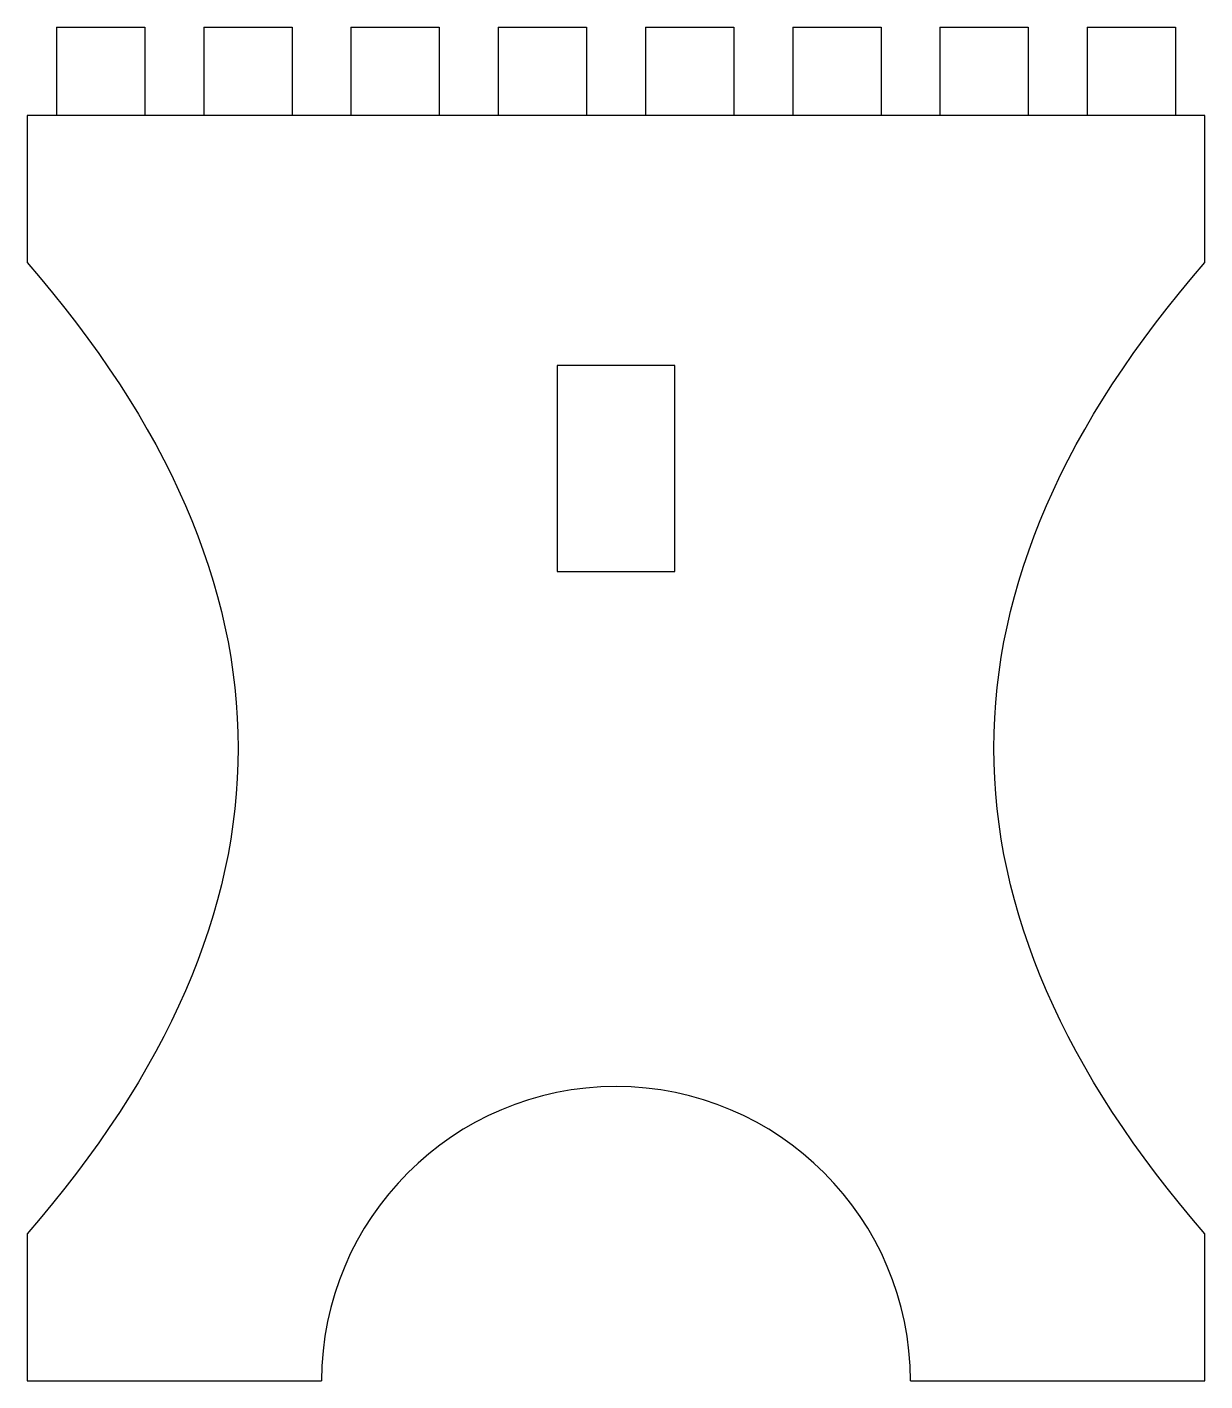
# Model space of a CAD drawing. Header units: millimetres. Extents: x -200 to 200, y -215 to 245.
import ezdxf

# ---------------------------------------------------------------- set-up
doc = ezdxf.new("R2010")
doc.units = ezdxf.units.MM

msp = doc.modelspace()

# ---------------------------------------------------------------- linework, layer by layer
at = {"color": 7, "linetype": 'Continuous', "lineweight": 25}
for p, q in [((-190, 245), (-160, 245)), ((-190, 245), (-190, 215)), ((-160, 245), (-160, 215)), ((-140, 245), (-110, 245)), ((-140, 245), (-140, 215)), ((-110, 245), (-110, 215)), ((-90, 245), (-90, 215)), ((-90, 245), (-60, 245)), ((-60, 245), (-60, 215)), ((-40, 245), (-10, 245)), ((-40, 245), (-40, 215)), ((-10, 245), (-10, 215)), ((10, 245), (40, 245)), ((10, 245), (10, 215)), ((40, 245), (40, 215)), ((60, 245), (60, 215)), ((60, 245), (90, 245)), ((90, 245), (90, 215)), ((110, 245), (140, 245)), ((110, 245), (110, 215)), ((140, 245), (140, 215)), ((160, 245), (160, 215)), ((160, 245), (190, 245)), ((190, 245), (190, 215)), ((200, 215), (-200, 215)), ((-200, 215), (-200, 165)), ((200, 165), (200, 215)), ((-20, 130), (-20, 60)), ((20, 130), (-20, 130)), ((20, 60), (20, 130)), ((-20, 60), (20, 60)), ((-200, -165), (-200, -215)), ((200, -215), (200, -165)), ((-200, -215), (-100, -215)), ((100, -215), (200, -215))]:
    msp.add_line(p, q, dxfattribs=at)
msp.add_arc((0, -215), 100, 0, 180, dxfattribs=at)
for points in [[(-200, 165), (-104.44, 55), (-104.44, -55), (-200, -165)], [(200, -165), (104.44, -55), (104.44, 55), (200, 165)]]:
    msp.add_open_spline(points, degree=3, dxfattribs=at)

doc.saveas('drawing.dxf')
